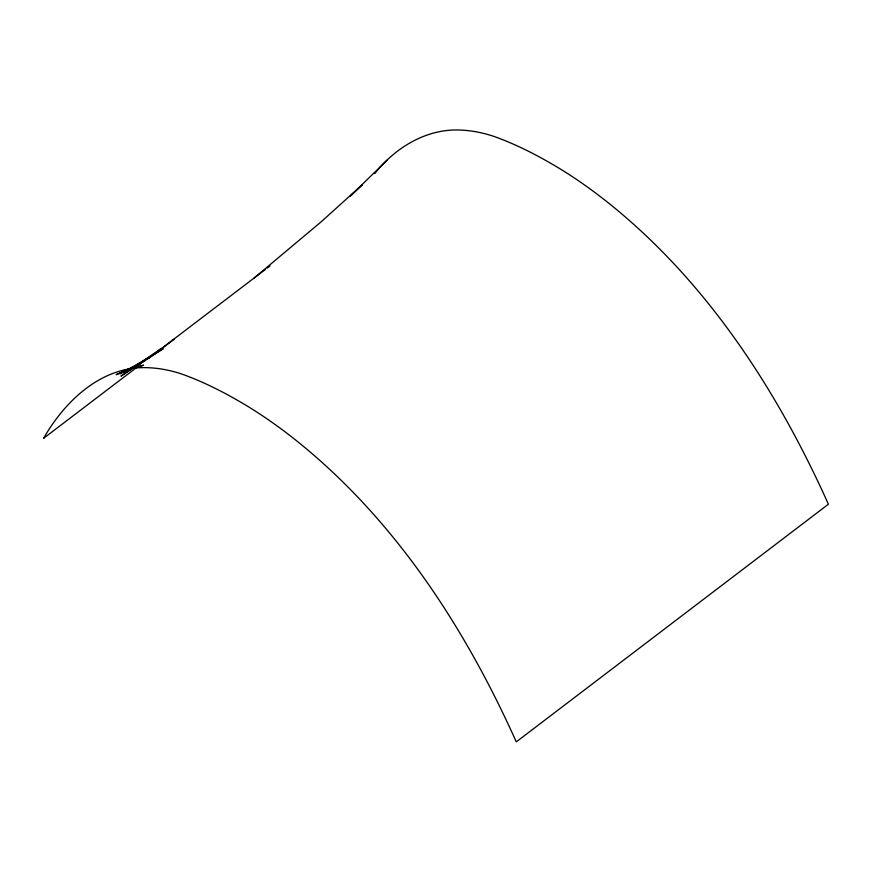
<?xml version="1.0" encoding="UTF-8"?>
<svg xmlns="http://www.w3.org/2000/svg" width="872" height="872" viewBox="0 0 872 872"><rect width="100%" height="100%" fill="white"/><g stroke="black" fill="none" stroke-linecap="round" stroke-linejoin="round"><path stroke-width="1.31" d="M374.807 173.561C395.387 147.357 427.258 128.031 461.43 130.124A217.357 125.492 60 0 1 493.476 136.25C517.02 144.599 539.288 156.219 560.62 169.168A437.526 252.608 60 0 1 615.458 208.637C710.298 287.03 778.413 392.858 828.4 504.223L516.279 741.876C466.291 630.5 398.188 524.672 303.336 446.279A437.526 252.608 60 0 0 248.498 406.81C227.167 393.861 204.909 382.241 181.354 373.892A217.357 125.492 60 0 0 149.319 367.777C102.787 364.823 65.138 400.488 43.6 438.311L136.348 367.69M350.195 196.222L386.961 160.263M351.056 195.481L362.425 184.591L321.125 221.859L253.916 278.179M148.938 358.109L150.878 356.626M153.799 354.403L265.295 269.513M267.192 268.075L270.004 265.927M148.196 358.697L174.313 339.154M160.764 348.778L134.037 367.265L163.151 348.8L124.097 372.213L145.264 360.43L119.867 373.783L141.09 363.33L116.129 374.688L137.405 365.662L125.034 370.556M131.868 368.725L120.979 376.083L149.93 356.997L134.037 367.265M122.036 371.189L143.608 365.183L131.465 368.485"/></g></svg>
